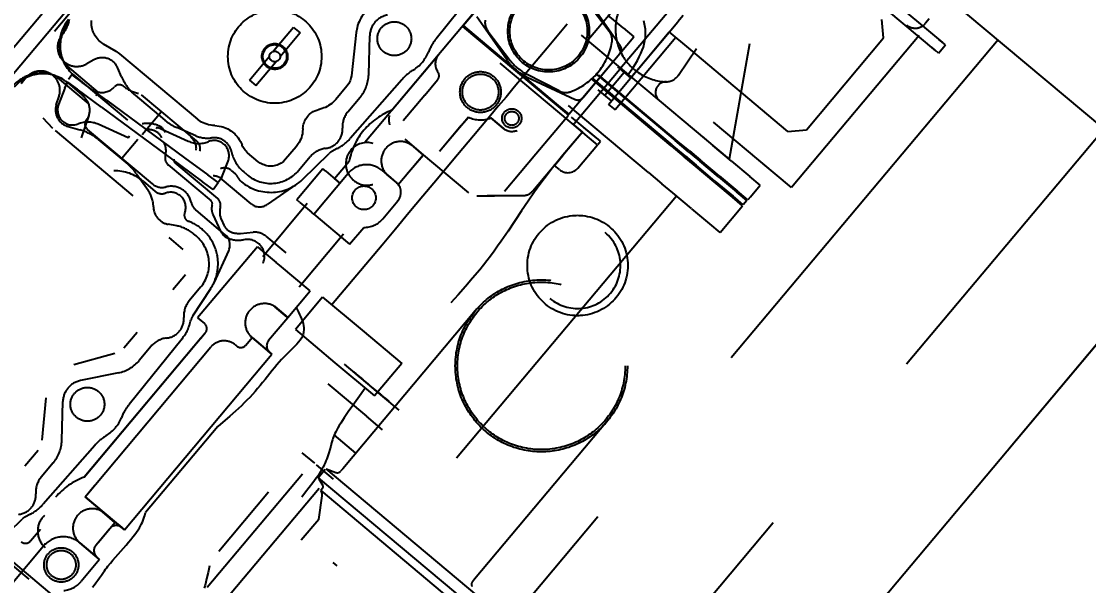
# Model space of a CAD drawing. Header units: millimetres. Extents: x 834140250 to 834644390, y 817877047 to 817987022.
# Drawn here: x 834368920 to 834369563, y 817964810 to 817965150 of the extents above; entities that cross this region are included whole.
import ezdxf

# ---------------------------------------------------------------- set-up
doc = ezdxf.new("R2010")
doc.units = ezdxf.units.MM
doc.header["$LTSCALE"] = 1000
doc.header["$MEASUREMENT"] = 0
doc.linetypes.add('3B52X-MAGP-P-L000_XB$0$HIDDEN', pattern=[0.375, 0.25, -0.125])
doc.layers.get('Defpoints').update_dxf_attribs({"color": 150})
for name, color, linetype in [('3B52X-MAGP-P-L000_XB$0$VPA500_Equipment', 9, 'Continuous'), ('3B52X-MAGP-P-L000_XB$0$VPA500_Plinth', 7, 'Continuous'), ('MGD031_1', 7, 'Continuous')]:
    doc.layers.add(name, color=color, linetype=linetype)
doc.styles.add('1_2.5mm', font='arial.ttf', dxfattribs={"width": 0.8, "height": 0.0025})
doc.styles.add('Style-Arial', font='arial.ttf', dxfattribs={"width": 0.8})
doc.dimstyles.get("Standard").update_dxf_attribs({"dimtxt": 0.18, "dimasz": 0.18, "dimexe": 0.18, "dimexo": 0.0625, "dimgap": 0.09, "dimtad": 0, "dimtih": 1, "dimtoh": 1, "dimdec": 4, "dimzin": 1, "dimdsep": 46, "dimtxsty": '1_2.5mm', "dimcen": 0, "dimadec": 0, "dimazin": 0, "dimtfac": 1, "dimtdec": 4, "dimtofl": 0, "dimtmove": 0, "dimatfit": 3, "dimfxl": 0, "dimtolj": 1, "dimtzin": 1, "dimarcsym": 0})

# ---------------------------------------------------------------- blocks, each defined once
blk = doc.blocks.new('_ArchTick')
at = {"color": 0, "linetype": 'ByBlock', "const_width": 0.15}
blk.add_lwpolyline([(-0.5, -0.5), (0.5, 0.5)], dxfattribs=at)
blk = doc.blocks.new('*D19')
at = {"layer": 'Defpoints', "color": 0}
for p in [(834373655.84, 817975554.48), (834373794.63, 817975438.01), (834360028.49, 817959020.83)]:
    blk.add_point(p, dxfattribs=at)
at = {"layer": 'MGD031_1', "color": 0, "lineweight": -2}
for p, q in [((834373584.89, 817975614.01), (834373446.09, 817975730.48)), ((834359884.11, 817959141.98), (834373655.84, 817975554.48)), ((834359818.74, 817959196.83), (834359674.37, 817959317.97))]:
    blk.add_line(p, q, dxfattribs=at)
at = {"layer": 'MGD031_1', "color": 0, "lineweight": -2, "xscale": 547.6004642393601, "yscale": 547.6004642393601, "zscale": 547.6004642393601}
for p, rotation in [((834373655.84, 817975554.48), 49.99999993868348), ((834359884.11, 817959141.98), 229.9999999386835)]:
    blk.add_blockref('_ArchTick', p, dxfattribs=dict(at, rotation=rotation))
at = {"layer": 'MGD031_1', "color": 0, "insert": (834366364.67, 817967688.32), "char_height": 500, "attachment_point": 5, "rotation": 50, "style": 'Style-Arial'}
blk.add_mtext('21425', dxfattribs=at)
blk = doc.blocks.new('*D21')
at = {"layer": 'Defpoints', "color": 0}
for p in [(834369303.49, 817968045.3), (834369447.87, 817967924.15), (834365070.64, 817962707.58)]:
    blk.add_point(p, dxfattribs=at)
at = {"layer": 'MGD031_1', "color": 0, "lineweight": -2}
for p, q in [((834369238.12, 817968100.15), (834369093.75, 817968221.29)), ((834364926.27, 817962828.73), (834369303.49, 817968045.3)), ((834364860.9, 817962883.58), (834364716.52, 817963004.72))]:
    blk.add_line(p, q, dxfattribs=at)
at = {"layer": 'MGD031_1', "color": 0, "lineweight": -2, "xscale": 547.6004642393601, "yscale": 547.6004642393601, "zscale": 547.6004642393601}
for p, rotation in [((834369303.49, 817968045.3), 49.99999993868348), ((834364926.27, 817962828.73), 229.9999999386835)]:
    blk.add_blockref('_ArchTick', p, dxfattribs=dict(at, rotation=rotation))
at = {"layer": 'MGD031_1', "color": 0, "insert": (834366709.57, 817965777.1), "char_height": 500, "attachment_point": 5, "rotation": 50, "style": 'Style-Arial'}
blk.add_mtext('6810', dxfattribs=at)
blk = doc.blocks.new('GFA_GF')
at = {"layer": '3B52X-MAGP-P-L000_XB$0$VPA500_Equipment', "color": 253, "linetype": '3B52X-MAGP-P-L000_XB$0$HIDDEN'}
for p, q in [((-6098.51, 25543.65), (-6711.35, 26057.88)), ((-5815.69, 25880.71), (-7422.65, 23965.61)), ((-6570.04, 25793.94), (-7096.37, 25166.69)), ((-7093.53, 25189.73), (-6592.25, 25787.13)), ((-6608.75, 25751.61), (-7068.25, 25203.99)), ((-6356.73, 25659.74), (-6410.03, 25596.22)), ((-6195.69, 25595.69), (-6268.75, 25656.99)), ((-6484.53, 25605.85), (-6445.35, 25652.54)), ((-6199.85, 25590.74), (-6272.91, 25652.04)), ((-6451.46, 25645.42), (-6543.83, 25535.34)), ((-6468.99, 25637.51), (-6500.81, 25597.96)), ((-6336.88, 25643.08), (-6390.18, 25579.56)), ((-6396.53, 25602.37), (-6410.02, 25620.07)), ((-6408.14, 25619.95), (-6389.87, 25593.87)), ((-6388.1, 25604.5), (-6397.33, 25612.24)), ((-6351.99, 25612.07), (-6355.32, 25608.1)), ((-6586.67, 25604.81), (-6598.74, 25590.42)), ((-6586.67, 25604.81), (-6582.7, 25601.48)), ((-6485.02, 25605.42), (-6421.18, 25551.86)), ((-6484.53, 25605.85), (-6478.1, 25600.45)), ((-6458.06, 25585), (-6476.33, 25611.08)), ((-6380.37, 25578.24), (-6355.32, 25608.1)), ((-6231.32, 25598.49), (-6232.29, 25609.59)), ((-6203.78, 25609.87), (-6205.97, 25607.26)), ((-6582.7, 25601.48), (-6594.77, 25587.09)), ((-6548.98, 25601.69), (-6551.87, 25575.63)), ((-6541.44, 25576.32), (-6540.81, 25599.67)), ((-6478.1, 25600.45), (-6427.28, 25557.81)), ((-6469.67, 25602.58), (-6456.18, 25584.89)), ((-6420.85, 25552.42), (-6381.67, 25599.1)), ((-6413.39, 25600.12), (-6366.39, 25560.68)), ((-6397.03, 25558.39), (-6360.38, 25602.06)), ((-6356.41, 25598.73), (-6393.06, 25555.06)), ((-6388.1, 25604.5), (-6381.67, 25599.1)), ((-6348.63, 25592.2), (-6360.38, 25602.06)), ((-6209.89, 25599.89), (-6286.79, 25508.23)), ((-6277.83, 25543.07), (-6231.32, 25598.49)), ((-6162.35, 25597.21), (-7486.48, 24019.17)), ((-6701.33, 25594.93), (-6693.67, 25590.39)), ((-6354.74, 25576.08), (-6344.03, 25592.02)), ((-6288.92, 25542.1), (-6348.63, 25592.2)), ((-6312.04, 25594.91), (-6324.31, 25525.37)), ((-6198.16, 25589.32), (-6202.12, 25592.64)), ((-6198.18, 25589.33), (-6194.02, 25594.29)), ((-6194, 25594.27), (-6197.97, 25597.6)), ((-6691.43, 25588.8), (-6644.61, 25549.52)), ((-6613.32, 25573.05), (-6601.24, 25587.44)), ((-6527.42, 25554.9), (-6499.34, 25588.35)), ((-6412.44, 25562.44), (-6390.08, 25589.08)), ((-6704.32, 25565.79), (-6724.31, 25582.57)), ((-6707.04, 25585.25), (-6711.62, 25582.72)), ((-6690.29, 25575.04), (-6692.48, 25580.22)), ((-6609.35, 25569.72), (-6597.27, 25584.11)), ((-6412.71, 25541.64), (-6462.26, 25583.21)), ((-6417.63, 25546.85), (-6390.18, 25579.56)), ((-6383.54, 25574.47), (-6391.47, 25581.13)), ((-6747.88, 25574.34), (-6750.84, 25570.82)), ((-6710.11, 25558.88), (-6730.11, 25575.66)), ((-6720.18, 25576.31), (-6722.28, 25573.47)), ((-6720.18, 25576.31), (-6713.93, 25571.69)), ((-6719.12, 25576.05), (-6686.67, 25548.82)), ((-6613.32, 25573.05), (-6609.35, 25569.72)), ((-6521.54, 25573.26), (-6552.63, 25537.84)), ((-6507.62, 25563.98), (-6499.94, 25573.13)), ((-6426.65, 25566.48), (-6446.41, 25576.69)), ((-6445.98, 25574.86), (-6417.12, 25561.4)), ((-6359.32, 25533.53), (-6407.47, 25573.94)), ((-6407.06, 25574.43), (-6358.91, 25534.03)), ((-6404.9, 25577), (-6356.75, 25536.6)), ((-6355.17, 25536.11), (-6402.81, 25576.08)), ((-6399.16, 25563.91), (-6387.51, 25577.8)), ((-6397.03, 25558.39), (-6383.7, 25574.27)), ((-6380.37, 25578.24), (-6383.7, 25574.27)), ((-6724.37, 25568.14), (-6728.21, 25558.39)), ((-6724.37, 25568.13), (-6723.33, 25570.76)), ((-6723.34, 25570.76), (-6722.9, 25571.88)), ((-6722.92, 25571.52), (-6712.75, 25562.99)), ((-6722.9, 25571.88), (-6717, 25567.53)), ((-6702.43, 25556.76), (-6717.01, 25567.53)), ((-6699.35, 25560.93), (-6713.93, 25571.69)), ((-6554.52, 25569.45), (-6561.3, 25561.36)), ((-6395.19, 25560.58), (-6403.13, 25567.24)), ((-6729.58, 25558.18), (-6727.93, 25563.35)), ((-6705.79, 25563.79), (-6704.2, 25565.69)), ((-6699.35, 25560.93), (-6652.43, 25526.26)), ((-6682.04, 25563.88), (-6664.25, 25548.95)), ((-6645.09, 25536.39), (-6678.26, 25564.23)), ((-6553.98, 25553.95), (-6546.57, 25562.78)), ((-6507.62, 25563.98), (-6520.65, 25548.45)), ((-6366.4, 25560.69), (-6324.31, 25525.37)), ((-6702.43, 25556.76), (-6655.51, 25522.09)), ((-6677.85, 25540.33), (-6666.52, 25553.83)), ((-6427.28, 25557.81), (-6420.85, 25552.42)), ((-6372.91, 25517.34), (-6421.06, 25557.74)), ((-6397.03, 25558.39), (-6393.06, 25555.06)), ((-6737.63, 25550.4), (-6731.95, 25544.13)), ((-6709.97, 25551.61), (-6714.68, 25538.27)), ((-6481.41, 25550.71), (-6498.73, 25530.06)), ((-6485.7, 25545.59), (-6481.41, 25550.71)), ((-6467.83, 25550.27), (-6460.29, 25543.95)), ((-6460.29, 25543.95), (-6467.83, 25550.27)), ((-6440.77, 25528.51), (-6421.18, 25551.86)), ((-6401.84, 25536.17), (-6419.25, 25550.78)), ((-6401.84, 25536.17), (-6419.24, 25550.77)), ((-6333.88, 25547.74), (-6300.42, 25519.67)), ((-6730.35, 25542.58), (-6683.44, 25503.22)), ((-6722.46, 25545.04), (-6715.49, 25543.11)), ((-6710.93, 25543.34), (-6671.77, 25510.47)), ((-6686.22, 25538.34), (-6704.29, 25546.41)), ((-6668.64, 25544.68), (-6669.41, 25543.64)), ((-6668.64, 25544.68), (-6650.14, 25536.27)), ((-6645.63, 25539.55), (-6656.97, 25544.46)), ((-6485.7, 25545.59), (-6498.73, 25530.06)), ((-6442.65, 25506.24), (-6412.85, 25541.76)), ((-6424.44, 25527.94), (-6412.85, 25541.76)), ((-6412.71, 25541.64), (-6424.44, 25527.66)), ((-6412.71, 25541.64), (-6424.44, 25527.66)), ((-6418.74, 25546.7), (-6412.71, 25541.64)), ((-6409.69, 25539.11), (-6412.71, 25541.64)), ((-6409.69, 25539.11), (-6412.71, 25541.64)), ((-6403.9, 25537.9), (-6411.84, 25544.56)), ((-6288.92, 25542.1), (-6277.83, 25543.07)), ((-6704.32, 25537.25), (-6686.53, 25522.32)), ((-6680.44, 25537.24), (-6690.04, 25525.8)), ((-6686.22, 25538.34), (-6685.45, 25539.38)), ((-6519.74, 25537.41), (-6509.77, 25529.04)), ((-6519.67, 25537.36), (-6508.56, 25528.03)), ((-6403.66, 25534.04), (-6409.69, 25539.11)), ((-6403.5, 25534.18), (-6401.84, 25536.17)), ((-6403.5, 25534.18), (-6401.84, 25536.17)), ((-6348.75, 25529.88), (-6356.75, 25536.6)), ((-6348.26, 25530.32), (-6355.17, 25536.11)), ((-6340.8, 25539.21), (-6334.16, 25533.63)), ((-6607.91, 25523.87), (-6614.35, 25529.28)), ((-6585.17, 25532.91), (-6591.56, 25525.3)), ((-6581.36, 25513.16), (-6565.29, 25528.81)), ((-6560.33, 25531.76), (-6563.67, 25529.99)), ((-6523.61, 25510.09), (-6508.56, 25528.03)), ((-6518.6, 25516.06), (-6508.69, 25527.87)), ((-6514.73, 25532.93), (-6508.69, 25527.87)), ((-6509.77, 25529.04), (-6481.3, 25505.15)), ((-6459.56, 25506.12), (-6440.77, 25528.51)), ((-6427.79, 25523.95), (-6424.44, 25527.94)), ((-6415.38, 25520.07), (-6403.66, 25534.04)), ((-6359.32, 25533.53), (-6351.32, 25526.82)), ((-6350.9, 25527.31), (-6358.91, 25534.03)), ((-6348.75, 25529.88), (-6342.08, 25524.29)), ((-6348.26, 25530.32), (-6341.62, 25524.74)), ((-6322.86, 25524.16), (-6334.16, 25533.63)), ((-6662.24, 25521.97), (-6636.33, 25500.22)), ((-6658.16, 25523.27), (-6632.48, 25501.73)), ((-6655.51, 25522.09), (-6641.46, 25511.71)), ((-6652.43, 25526.26), (-6638.38, 25515.88)), ((-6629.97, 25514.5), (-6626.13, 25524.25)), ((-6583.62, 25518.64), (-6576.61, 25526.99)), ((-6561.97, 25513.72), (-6553.22, 25524.15)), ((-6442.65, 25506.24), (-6427.79, 25523.95)), ((-6429.5, 25521.63), (-6424.44, 25527.66)), ((-6426.48, 25519.1), (-6429.5, 25521.63)), ((-6344.65, 25521.22), (-6351.32, 25526.82)), ((-6350.9, 25527.31), (-6344.24, 25521.71)), ((-6333.41, 25511.79), (-6344.69, 25521.26)), ((-6332.89, 25512.2), (-6344.24, 25521.71)), ((-6330.73, 25514.77), (-6342.08, 25524.29)), ((-6330.33, 25515.26), (-6341.62, 25524.74)), ((-6322.86, 25524.16), (-6311.88, 25514.94)), ((-6286.79, 25508.23), (-6305.25, 25523.72)), ((-6681.31, 25516.62), (-6674.35, 25506.69)), ((-6632.12, 25511.26), (-6638.38, 25515.88)), ((-6624.27, 25518.65), (-6621.84, 25516.62)), ((-6614.57, 25515.93), (-6616.7, 25517.71)), ((-6568.96, 25519.58), (-6584.68, 25500.84)), ((-6574.44, 25492.25), (-6553.72, 25516.94)), ((-6567.19, 25518.1), (-6568.96, 25519.58)), ((-6567.19, 25518.1), (-6560.2, 25512.23)), ((-6533.57, 25518.7), (-6524.83, 25511.38)), ((-6533.57, 25518.7), (-6524.83, 25511.38)), ((-6530.87, 25516.44), (-6524.83, 25511.38)), ((-6529.76, 25515.51), (-6524.83, 25511.38)), ((-6372.91, 25517.34), (-6364.91, 25510.62)), ((-6330.33, 25515.26), (-6319.34, 25506.05)), ((-6305.66, 25509.72), (-6311.88, 25514.94)), ((-6677.32, 25512.15), (-6670, 25506.01)), ((-6635.2, 25507.09), (-6641.46, 25511.71)), ((-6635.2, 25507.09), (-6632.12, 25511.26)), ((-6630.23, 25513.82), (-6632.12, 25511.26)), ((-6629.97, 25514.5), (-6630.24, 25513.82)), ((-6612.16, 25498.48), (-6629.74, 25513.23)), ((-6584.93, 25510.23), (-6602.63, 25498.03)), ((-6558.71, 25510.99), (-6561.97, 25513.72)), ((-6558.71, 25510.99), (-6560.2, 25512.23)), ((-6358.24, 25505.02), (-6364.91, 25510.62)), ((-6322.39, 25502.54), (-6333.31, 25511.7)), ((-6332.89, 25512.2), (-6321.98, 25503.03)), ((-6330.73, 25514.77), (-6319.82, 25505.61)), ((-6311.53, 25502.74), (-6305.66, 25509.72)), ((-6356.05, 25503.18), (-6488.56, 25345.26)), ((-6476.23, 25503.31), (-6465.59, 25503.31)), ((-6470.16, 25503.43), (-6448.69, 25503.43)), ((-6465.59, 25503.43), (-6448.69, 25503.43)), ((-6347, 25495.59), (-6358.28, 25505.06)), ((-6316.21, 25497.35), (-6322.39, 25502.54)), ((-6315.79, 25497.85), (-6321.98, 25503.03)), ((-6313.63, 25500.42), (-6319.82, 25505.61)), ((-6313.13, 25500.84), (-6319.34, 25506.05)), ((-6311.53, 25502.74), (-6313.13, 25500.84)), ((-6605.28, 25466.78), (-6578.43, 25498.78)), ((-6582.91, 25499.36), (-6584.68, 25500.84)), ((-6582.91, 25499.36), (-6575.93, 25493.5)), ((-6532.99, 25489.4), (-6523.86, 25500.28)), ((-6532.99, 25489.4), (-6523.86, 25500.28)), ((-6329.8, 25481.16), (-6316.21, 25497.35)), ((-6313.72, 25500.49), (-6315.88, 25497.92)), ((-6627.82, 25479.82), (-6645.4, 25494.57)), ((-6635.31, 25492), (-6630.66, 25482.04)), ((-6574.44, 25492.25), (-6575.93, 25493.5)), ((-6574.44, 25492.25), (-6552.92, 25474.19)), ((-6335.98, 25486.35), (-6346.9, 25495.51)), ((-6657.06, 25485.23), (-6662.3, 25486.21)), ((-6630.15, 25488.76), (-6628.69, 25485.63)), ((-6552.92, 25474.19), (-6544.44, 25484.3)), ((-6552.92, 25474.19), (-6544.44, 25484.3)), ((-6329.8, 25481.16), (-6335.98, 25486.35)), ((-6653.13, 25471.02), (-6661.65, 25478.17)), ((-6645.38, 25479.13), (-6646.97, 25480.46)), ((-6618.71, 25480.7), (-6610.97, 25481.38)), ((-6603.45, 25478.99), (-6591.44, 25468.92)), ((-6583.36, 25448.4), (-6556.51, 25480.39)), ((-6558.95, 25479.26), (-6552.92, 25474.19)), ((-6608.47, 25472.65), (-6644.45, 25429.78)), ((-6608.47, 25472.65), (-6644.45, 25429.78)), ((-6625.72, 25470.51), (-6634.66, 25450.96)), ((-6608.47, 25472.65), (-6606.7, 25471.17)), ((-6606.7, 25471.17), (-6599.56, 25465.17)), ((-6533.39, 25473.64), (-6563.75, 25437.42)), ((-6599.56, 25465.17), (-6597.2, 25463.19)), ((-6595.13, 25461.46), (-6597.2, 25463.19)), ((-6576.71, 25446), (-6595.13, 25461.46)), ((-6659.39, 25446.9), (-6651.85, 25455.88)), ((-6642.67, 25448.17), (-6649.54, 25439.99)), ((-6636.67, 25447.32), (-6647.48, 25430.84)), ((-6590.17, 25429.96), (-6576.71, 25446)), ((-6569.21, 25442.28), (-6585.6, 25422.75)), ((-6569.21, 25442.28), (-6545.39, 25422.29)), ((-6598.02, 25436.55), (-6590.17, 25429.96)), ((-6590.49, 25430.23), (-6597.95, 25436.49)), ((-6596.2, 25435.03), (-6597.95, 25436.49)), ((-6590.17, 25429.96), (-6596.2, 25435.03)), ((-6477.13, 25434.14), (-6557.08, 25338.86)), ((-6644.45, 25429.78), (-6642.68, 25428.29)), ((-6644.45, 25429.78), (-6640.32, 25426.31)), ((-6644.45, 25429.78), (-6640.32, 25426.31)), ((-6601.69, 25416.23), (-6590.17, 25429.96)), ((-6712.77, 25333.84), (-6639.83, 25420.76)), ((-6688.89, 25411.73), (-6680.96, 25421.19)), ((-6642.63, 25417.43), (-6639.83, 25420.76)), ((-6585.6, 25422.75), (-6561.78, 25402.76)), ((-6545.39, 25422.29), (-6521.57, 25402.31)), ((-6642.63, 25417.43), (-6712.77, 25333.84)), ((-6712.26, 25321.87), (-6636.44, 25412.23)), ((-6653.88, 25417.18), (-6685.69, 25377.63)), ((-6672.44, 25412.69), (-6679.72, 25404.03)), ((-6621.84, 25413.51), (-6621.04, 25412.84)), ((-6621.84, 25413.51), (-6621.04, 25412.84)), ((-6615.49, 25413.33), (-6611.7, 25417.85)), ((-6599.79, 25407.86), (-6611.7, 25417.85)), ((-6611.7, 25417.85), (-6599.79, 25407.86)), ((-6611.7, 25417.85), (-6601.06, 25408.93)), ((-6605.03, 25412.26), (-6602.01, 25409.72)), ((-6694.28, 25408.26), (-6718.99, 25401.38)), ((-6688.6, 25302.02), (-6599.79, 25407.86)), ((-6599.79, 25407.86), (-6602.01, 25409.72)), ((-6599.79, 25407.86), (-6601.06, 25408.93)), ((-6561.78, 25402.76), (-6537.96, 25382.77)), ((-6532.86, 25382.43), (-6556.04, 25401.88)), ((-6521.57, 25402.31), (-6537.96, 25382.77)), ((-6692.15, 25396.62), (-6715.05, 25391.95)), ((-6566.04, 25389.97), (-6542.85, 25370.52)), ((-6738.11, 25356.02), (-6735.63, 25381.55)), ((-6523.07, 25374.22), (-6532.86, 25382.43)), ((-6532.34, 25381.99), (-6529.35, 25379.49)), ((-6726.28, 25355.95), (-6725.66, 25379.31)), ((-6533.07, 25362.31), (-6542.85, 25370.52)), ((-6397.73, 25367.52), (-6477.68, 25272.24)), ((-6632.36, 25364.3), (-6675.8, 25312.53)), ((-6549.18, 25348.29), (-6562.17, 25359.19)), ((-6748.53, 25340.66), (-6740.59, 25350.12)), ((-6706.42, 25352.92), (-6737.51, 25317.51)), ((-6581.64, 25348.52), (-6574.08, 25342.18)), ((-6731.42, 25342.42), (-6738.69, 25333.75)), ((-6581.34, 25335.55), (-6638.63, 25267.27)), ((-6562.73, 25332.65), (-6572.89, 25341.18)), ((-6567.56, 25338.47), (-6571.33, 25333.98)), ((-6476.12, 25262.49), (-6566.96, 25338.71)), ((-6566.96, 25338.71), (-6561.13, 25336.59)), ((-6557.08, 25338.86), (-6558.37, 25337.32)), ((-6712.26, 25321.87), (-6706.58, 25328.64)), ((-6571.8, 25333.42), (-6480.49, 25256.8)), ((-6571.43, 25332.79), (-6569.12, 25328.79)), ((-6631.62, 25289.22), (-6601.74, 25324.83)), ((-6571.17, 25327.02), (-6628.47, 25258.74)), ((-6571.52, 25308.33), (-6569.42, 25322.41)), ((-6569.29, 25326.89), (-6570.32, 25325.67)), ((-6569.9, 25324.96), (-6570.32, 25325.67)), ((-6570.32, 25325.67), (-6569.9, 25324.96)), ((-6570.32, 25325.67), (-6488.38, 25256.92)), ((-6688.6, 25302.02), (-6712.26, 25321.87)), ((-6712.26, 25321.87), (-6688.6, 25302.02)), ((-6700.51, 25312.01), (-6712.26, 25321.87)), ((-6745.21, 25311.42), (-6748.55, 25309.66)), ((-6694.29, 25306.52), (-6701.79, 25312.82)), ((-6700, 25311.32), (-6701.79, 25312.82)), ((-6700.51, 25312.01), (-6690.18, 25303.35)), ((-6693.84, 25306.42), (-6699.87, 25311.48)), ((-6766.24, 25292.83), (-6750.17, 25308.47)), ((-6705.75, 25292.87), (-6697.48, 25302.71)), ((-6704.25, 25294.65), (-6694.29, 25306.52)), ((-6693.84, 25306.42), (-6690.82, 25303.89)), ((-6688.6, 25302.02), (-6690.82, 25303.89)), ((-6571.52, 25308.33), (-6582.05, 25295.78)), ((-6745.1, 25295.31), (-6739.05, 25302.52)), ((-6745.1, 25295.31), (-6739.05, 25302.52)), ((-6746.03, 25272.28), (-6769.85, 25292.26)), ((-6708, 25242.64), (-6764.54, 25290.08)), ((-6737.32, 25292.21), (-6756.76, 25268.84)), ((-6715.43, 25294.23), (-6705.11, 25285.57)), ((-6703.52, 25284.23), (-6715.38, 25294.18)), ((-6703.52, 25284.23), (-6714.71, 25270.9)), ((-6703.52, 25284.23), (-6714.71, 25270.9)), ((-6705.74, 25286.1), (-6708.76, 25288.63)), ((-6703.52, 25284.23), (-6705.74, 25286.1)), ((-6563.04, 25282.31), (-6560.72, 25280.36)), ((-6477.68, 25272.24), (-6478.97, 25270.7))]:
    blk.add_line(p, q, dxfattribs=at)
blk.add_lwpolyline([(-8191.69, 24480.36), (-6520.45, 26472.07), (-5754.4, 25829.28), (-7425.65, 23837.57)], close=True, dxfattribs=at)
for points in [[(-6385.26, 25576.12), (-6383.66, 25578.43), (-6382.19, 25580.67), (-6380.83, 25582.84), (-6379.61, 25584.95), (-6378.51, 25587), (-6377.54, 25589.02), (-6376.7, 25591), (-6376.01, 25592.96), (-6375.45, 25594.9), (-6375.03, 25596.84), (-6374.88, 25597.81), (-6374.76, 25598.78), (-6374.69, 25599.75), (-6374.65, 25600.73), (-6374.65, 25601.72), (-6374.69, 25602.71), (-6374.76, 25603.72), (-6374.88, 25604.72), (-6375.22, 25606.76), (-6375.7, 25608.83)], [(-6533.62, 25620.01), (-6535.63, 25619.3), (-6536.65, 25618.87), (-6537.68, 25618.36), (-6538.7, 25617.78), (-6539.7, 25617.13), (-6540.66, 25616.44), (-6541.57, 25615.7), (-6542.44, 25614.92), (-6543.26, 25614.09), (-6544.04, 25613.22), (-6544.78, 25612.29), (-6545.47, 25611.3), (-6546.11, 25610.28), (-6546.7, 25609.24), (-6547.22, 25608.2), (-6547.68, 25607.11), (-6548.08, 25605.92), (-6548.42, 25604.6), (-6548.98, 25601.69)], [(-6701.33, 25594.93), (-6702.42, 25595.64), (-6703.03, 25596.11), (-6703.71, 25596.7), (-6704.4, 25597.38), (-6705.07, 25598.11), (-6705.67, 25598.87), (-6706.21, 25599.66), (-6706.68, 25600.48), (-6707.11, 25601.33), (-6707.48, 25602.21), (-6707.8, 25603.11), (-6708.05, 25604.03), (-6708.24, 25604.96), (-6708.37, 25605.92), (-6708.44, 25606.9), (-6708.44, 25607.9), (-6708.37, 25608.9)], [(-6421.79, 25606.77), (-6433.94, 25592.31), (-6442.76, 25581.81), (-6448.38, 25575.12), (-6453.72, 25568.77), (-6458.72, 25562.81), (-6463.39, 25557.25), (-6467.82, 25551.98), (-6469.96, 25549.43), (-6478.32, 25539.46), (-6491.18, 25524.1), (-6500.04, 25513.52), (-6508.8, 25503.07), (-6517.22, 25493), (-6525.37, 25483.24), (-6533.39, 25473.64)], [(-6693.67, 25590.39), (-6691.43, 25588.8)], [(-6551.87, 25575.63), (-6552.1, 25574.27), (-6552.31, 25573.5), (-6552.63, 25572.64), (-6553.02, 25571.77), (-6553.43, 25570.98), (-6553.81, 25570.36), (-6554.52, 25569.45)], [(-6561.3, 25561.36), (-6562.29, 25560.27), (-6562.93, 25559.66), (-6563.73, 25558.99), (-6564.64, 25558.3), (-6565.59, 25557.65), (-6566.54, 25557.09), (-6567.47, 25556.63), (-6568.41, 25556.24), (-6569.36, 25555.91), (-6571.3, 25555.37)], [(-6581.01, 25543.79), (-6580.91, 25545.02), (-6580.8, 25545.72), (-6580.62, 25546.49), (-6580.37, 25547.32), (-6580.06, 25548.15), (-6579.69, 25548.96), (-6579.26, 25549.74), (-6578.76, 25550.48), (-6578.21, 25551.19), (-6577.62, 25551.85), (-6577, 25552.47), (-6576.35, 25553.03), (-6575.65, 25553.55), (-6574.84, 25554.03), (-6573.91, 25554.48), (-6572.58, 25555.01), (-6571.75, 25555.29), (-6571.3, 25555.37)], [(-6634.18, 25545.6), (-6635.24, 25545.64), (-6636.39, 25545.8), (-6637.92, 25546.11), (-6639.01, 25546.42), (-6640.08, 25546.79), (-6641.1, 25547.24), (-6642.05, 25547.75), (-6642.94, 25548.31), (-6644.61, 25549.52)], [(-6634.18, 25545.6), (-6631.49, 25545.29), (-6630.27, 25545.08), (-6629.2, 25544.81), (-6628.23, 25544.47), (-6627.3, 25544.07), (-6626.37, 25543.62), (-6625.45, 25543.12), (-6624.55, 25542.56), (-6623.69, 25541.95), (-6622.88, 25541.29), (-6622.11, 25540.6), (-6621.38, 25539.87), (-6620.69, 25539.1), (-6620.04, 25538.24), (-6619.41, 25537.31), (-6618.61, 25535.95), (-6618.1, 25534.93), (-6617.73, 25534.02)], [(-6581.01, 25543.8), (-6581.22, 25541.72), (-6581.39, 25540.67), (-6581.65, 25539.6), (-6581.98, 25538.54), (-6582.39, 25537.48), (-6582.86, 25536.47), (-6583.36, 25535.52), (-6583.86, 25534.7), (-6584.32, 25534.01), (-6585.17, 25532.91)], [(-6614.35, 25529.28), (-6614.83, 25529.68), (-6615.32, 25530.16), (-6615.84, 25530.77), (-6616.39, 25531.55), (-6617.14, 25532.76), (-6617.57, 25533.56), (-6617.73, 25534.02)], [(-6591.56, 25525.3), (-6592.83, 25524.04), (-6593.51, 25523.46), (-6594.23, 25522.95), (-6595, 25522.51), (-6595.81, 25522.13), (-6596.63, 25521.8), (-6597.48, 25521.54), (-6598.34, 25521.35), (-6599.22, 25521.22), (-6600.11, 25521.16), (-6600.99, 25521.17), (-6601.87, 25521.24), (-6602.74, 25521.38), (-6603.61, 25521.59), (-6604.47, 25521.88), (-6605.29, 25522.22), (-6606.06, 25522.6), (-6606.73, 25523.01), (-6607.91, 25523.87)], [(-6429.49, 25521.7), (-6433.78, 25516.23), (-6437.76, 25510.97), (-6441.6, 25505.65), (-6445.46, 25500.06), (-6449.39, 25494.22), (-6457.5, 25482.02), (-6461.69, 25475.88), (-6463.8, 25472.87), (-6465.92, 25469.91), (-6468.06, 25467.03), (-6470.2, 25464.22), (-6472.35, 25461.48), (-6474.5, 25458.8), (-6478.83, 25453.6), (-6483.18, 25448.58), (-6487.54, 25443.68), (-6491.9, 25438.83)], [(-6585.12, 25435.98), (-6583.72, 25433.23), (-6583.05, 25431.86), (-6582.44, 25430.49), (-6581.88, 25429.14), (-6581.4, 25427.79), (-6581, 25426.45), (-6580.71, 25425.13), (-6580.55, 25423.83), (-6580.51, 25422.54), (-6580.63, 25421.27), (-6580.75, 25420.65), (-6580.91, 25420.03), (-6581.12, 25419.42), (-6581.37, 25418.81), (-6581.99, 25417.6), (-6582.76, 25416.4), (-6583.67, 25415.2), (-6584.69, 25414), (-6585.82, 25412.77), (-6587.03, 25411.52), (-6588.32, 25410.24), (-6589.66, 25408.92), (-6591.04, 25407.55), (-6592.45, 25406.12), (-6593.87, 25404.62), (-6595.29, 25403.06), (-6596.7, 25401.42), (-6598.12, 25399.74), (-6599.54, 25398.01), (-6600.97, 25396.24), (-6602.41, 25394.44), (-6603.87, 25392.62), (-6605.34, 25390.8), (-6606.84, 25388.97), (-6608.36, 25387.16), (-6609.91, 25385.36), (-6611.49, 25383.59), (-6613.11, 25381.85), (-6614.76, 25380.15), (-6616.43, 25378.48), (-6618.14, 25376.83), (-6621.61, 25373.61), (-6625.16, 25370.47), (-6632.36, 25364.3)], [(-6532.54, 25382.16), (-6532.7, 25382.29), (-6532.84, 25382.41), (-6533.06, 25382.59), (-6533.2, 25382.71), (-6533.37, 25382.86), (-6533.58, 25383.03), (-6533.81, 25383.23), (-6534.09, 25383.46), (-6534.4, 25383.72), (-6534.74, 25384), (-6535.11, 25384.32), (-6535.5, 25384.65), (-6535.92, 25385), (-6536.36, 25385.37), (-6536.82, 25385.75), (-6537.78, 25386.55), (-6538.77, 25387.39), (-6539.78, 25388.23), (-6540.79, 25389.08), (-6541.8, 25389.93), (-6542.8, 25390.77), (-6543.77, 25391.59), (-6544.72, 25392.38), (-6545.62, 25393.13), (-6546.47, 25393.85), (-6547.27, 25394.52), (-6547.99, 25395.12), (-6548.64, 25395.67), (-6549.2, 25396.14), (-6549.67, 25396.53), (-6550.03, 25396.84), (-6550.29, 25397.05), (-6550.44, 25397.18), (-6550.39, 25397.14), (-6550.19, 25396.97), (-6549.87, 25396.7), (-6549.43, 25396.33), (-6549.17, 25396.11), (-6548.88, 25395.87), (-6548.57, 25395.61), (-6548.23, 25395.33), (-6547.87, 25395.02), (-6547.48, 25394.7), (-6547.07, 25394.35), (-6546.63, 25393.99), (-6545.71, 25393.21), (-6544.72, 25392.38), (-6543.68, 25391.51), (-6541.52, 25389.7)], [(-6543.52, 25387.44), (-6548.07, 25381.12), (-6550.98, 25377.04), (-6553.7, 25373.16), (-6554.97, 25371.31), (-6556.16, 25369.55), (-6557.26, 25367.87), (-6558.28, 25366.3), (-6559.18, 25364.83), (-6559.98, 25363.47), (-6560.68, 25362.22), (-6561.28, 25361.07), (-6561.81, 25359.99), (-6562.26, 25358.97), (-6562.65, 25358.01), (-6562.99, 25357.08), (-6563.3, 25356.18), (-6563.82, 25354.39), (-6564.32, 25352.53), (-6564.86, 25350.53), (-6565.49, 25348.37), (-6566.25, 25346.06), (-6566.68, 25344.87), (-6567.16, 25343.64), (-6567.69, 25342.39), (-6568.28, 25341.12), (-6568.92, 25339.82), (-6569.62, 25338.5), (-6570.39, 25337.17), (-6571.22, 25335.82), (-6572.11, 25334.46), (-6573.05, 25333.08), (-6575.06, 25330.3), (-6577.19, 25327.48), (-6579.42, 25324.64), (-6581.7, 25321.78)], [(-6707.7, 25267.4), (-6706.71, 25268.7), (-6705.7, 25270.1), (-6704.66, 25271.59), (-6703.58, 25273.16), (-6702.43, 25274.8), (-6701.21, 25276.5), (-6700.57, 25277.38), (-6699.9, 25278.26), (-6699.21, 25279.15), (-6698.5, 25280.05), (-6697.02, 25281.87), (-6695.48, 25283.71), (-6693.9, 25285.55), (-6692.3, 25287.4), (-6690.7, 25289.22), (-6689.12, 25291.02), (-6687.58, 25292.79), (-6686.11, 25294.5), (-6684.71, 25296.16), (-6683.42, 25297.75), (-6682.25, 25299.26), (-6681.21, 25300.69), (-6680.31, 25302.03), (-6679.52, 25303.29), (-6678.84, 25304.49), (-6678.25, 25305.63), (-6677.75, 25306.71), (-6677.32, 25307.75), (-6676.62, 25309.72), (-6676.32, 25310.67), (-6675.8, 25312.53)], [(-6637.41, 25280.32), (-6638.2, 25276.32), (-6639.03, 25272.42), (-6639.48, 25270.53), (-6639.94, 25268.69), (-6640.44, 25266.91)]]:
    blk.add_lwpolyline(points, dxfattribs=at)
for centre, radius in [((-6433.1, 25602.48), 24.54), ((-6433.1, 25602.48), 23.32), ((-6598.01, 25587.27), 28.19), ((-6525.96, 25597.99), 10.21), ((-6598.01, 25587.27), 7.77), ((-6598.01, 25587.27), 7.13), ((-6598.01, 25587.27), 3.24), ((-6474.13, 25565.84), 12.31), ((-6474.13, 25565.84), 10.85), ((-6455.23, 25549.98), 5.83), ((-6455.23, 25549.98), 4.21), ((-6544.25, 25502.1), 7.13), ((-6415.64, 25461.31), 30.24), ((-6437.43, 25400.83), 51.82), ((-6437.43, 25400.83), 51.82), ((-6437.43, 25400.83), 50.48), ((-6710.85, 25377.65), 10.21), ((-6726.62, 25280.89), 10.36), ((-6726.62, 25280.89), 8.75)]:
    blk.add_circle(centre, radius, dxfattribs=at)
for centre, radius, start, end in [((-6361.24, 25603.58), 31.56, 83.12916, 268.36449), ((-6527.55, 25599.32), 13.27, 101.53669, 178.46331), ((-6704.44, 25594.58), 23.22, 140.00001, 211.16093), ((-6704.46, 25593.52), 22.8, 140, 230), ((-6742.01, 25613.66), 20.73, 320.00001, 348.95503), ((-6462.9, 25607.73), 8.5, 170.05565, 217.30605), ((-6212.23, 25612.5), 8.16, 229.99999, 319.99999), ((-6717.24, 25592.88), 11.61, 140.00001, 298.94766), ((-6403.29, 25597.22), 8.5, 350.05565, 37.30605), ((-6476.58, 25578.47), 31.09, 141.18411, 158.43496), ((-6433.1, 25602.48), 38.76, 290, 350.0102), ((-6393.1, 25591.61), 3.94, 320, 35.00004), ((-6702.02, 25576.18), 10.36, 22.97608, 118.94767), ((-6525.96, 25597.99), 22, 301.56503, 338.43497), ((-6492.83, 25582.89), 8.5, 140, 215.52256), ((-6498.17, 25552.74), 31.09, 121.56506, 138.72203), ((-6433.1, 25602.48), 30.47, 214.99999, 245), ((-6433.1, 25602.48), 29.02, 217.30605, 242.69395), ((-6433.1, 25602.48), 29.02, 217.30604, 242.69395), ((-6738.49, 25554.01), 23.22, 68.83909, 140), ((-6737.57, 25554.05), 22.8, 50, 140), ((-6738.99, 25566.88), 11.61, 342.28676, 140.00001), ((-6662.99, 25586.59), 29.64, 202.88862, 230), ((-6563.41, 25576.91), 21.97, 320.00001, 358.46331), ((-6502.96, 25575.66), 3.94, 320, 35.52255), ((-6362.31, 25581.17), 9.12, 267.26196, 326.10927), ((-6702.22, 25575.94), 10.36, 258.35739, 317.53723), ((-6691.67, 25566.29), 3.94, 51.36792, 137.53722), ((-6675.75, 25586.21), 21.56, 231.36792, 258.59211), ((-6422.75, 25574.04), 8.5, 242.69395, 289.94434), ((-6362.26, 25565.6), 6.43, 88.45623, 230.00003), ((-6719.75, 25555.06), 10.36, 318.72138, 52.3605), ((-6415.46, 25564.97), 3.94, 244.99997, 320), ((-6719.71, 25555.03), 10.36, 162.2555, 254.44697), ((-6719.77, 25555.07), 9.07, 158.54342, 291.7866), ((-6543.34, 25545.02), 13.89, 140.00001, 183.64942), ((-6512.53, 25516.2), 41.46, 111.04498, 140), ((-6710.63, 25532.21), 15.55, 65.94079, 111.78655), ((-6708.4, 25546.35), 3.94, 142.49185, 230.00001), ((-6645.2, 25571.66), 29.64, 230, 246.6004), ((-6519.06, 25549.24), 10.25, 166.16534, 197.92931), ((-6474.13, 25565.84), 16.79, 244.29498, 292.02176), ((-6723.37, 25514.54), 29.64, 50.00001, 74.62272), ((-6674.66, 25530.35), 16.58, 66.40909, 101.45891), ((-6674.88, 25530.41), 12.85, 72.01416, 95.29861), ((-6673.47, 25534.74), 8.29, 25.00008, 72.01509), ((-6671.34, 25537.95), 8.29, 24.9991, 66.4118), ((-6568.79, 25543.4), 11.61, 276.3506, 3.64945), ((-6512.53, 25516.2), 41.46, 140, 168.95504), ((-6455.23, 25549.98), 7.88, 230, 254.64988), ((-6455.23, 25549.98), 7.88, 230, 293.64457), ((-6674.88, 25530.41), 11.4, 344.36291, 25.20175), ((-6643.71, 25550.43), 15.55, 245.5496, 291.78654), ((-6654.36, 25531.72), 9.12, 353.99998, 50), ((-6638.49, 25556.11), 18.03, 246.69561, 277.81717), ((-6649.09, 25531.63), 6.22, 346.48415, 50), ((-6634.57, 25527.57), 9.07, 338.54342, 111.78659), ((-6634.57, 25527.57), 10.78, 12.29212, 97.81337), ((-6573.03, 25555.76), 27.16, 297.8684, 318.72205), ((-6542.37, 25522.57), 12.85, 73.1547, 140), ((-6522.29, 25524.4), 11.61, 50, 230), ((-6522.29, 25524.4), 11.61, 50, 230), ((-6602.57, 25534.54), 21.97, 192.29213, 230.00001), ((-6565.97, 25518.06), 13.89, 96.35059, 140.00001), ((-6560.38, 25523.76), 7.05, 117.8218, 134.25138), ((-6542.37, 25522.57), 12.85, 140, 285.87722), ((-6705.59, 25499.61), 29.64, 35.00001, 50.00001), ((-6658.91, 25525.94), 5.18, 164.36091, 230), ((-6656.83, 25524.86), 2.07, 162.32095, 230), ((-6542.76, 25507.75), 14.3, 50, 140), ((-6694.48, 25491.65), 26.74, 49.92699, 91.1113), ((-6635.6, 25506.24), 9.12, 50.00001, 87.23885), ((-6628.27, 25513.89), 6.22, 50, 112.64747), ((-6625.84, 25511.85), 6.22, 21.71095, 50), ((-6600.45, 25532.76), 21.97, 230.00001, 320.00001), ((-6421.42, 25525.13), 7.88, 230, 320), ((-6665.9, 25517.46), 9.12, 230.00001, 285.0532), ((-6660.36, 25496.84), 12.23, 12.76088, 105.05329), ((-6616.4, 25515.61), 3.94, 201.7109, 227.06893), ((-6600.45, 25532.76), 27.36, 227.0691, 314.25141), ((-6529.9, 25505.34), 7.88, 37.07453, 50), ((-6529.9, 25505.34), 7.88, 37.07453, 50), ((-6529.9, 25505.34), 7.88, 320, 50), ((-6529.9, 25505.34), 7.88, 320, 50), ((-6689.13, 25496.35), 18.03, 0.91627, 35.00001), ((-6666, 25510.78), 6.22, 230, 290.00007), ((-6660.76, 25496.36), 9.12, 338.84426, 110.00006), ((-6448.69, 25511.3), 7.88, 269.99999, 320), ((-6660.32, 25496.81), 10.78, 180.91627, 259.41018), ((-6639.53, 25501.56), 9.12, 192.76089, 230.00001), ((-6637.66, 25498.63), 2.07, 342.88923, 50), ((-6627.78, 25495.48), 8.29, 163.59079, 205.0001), ((-6635.82, 25497.76), 5.18, 345.14958, 50), ((-6619.79, 25493.51), 11.4, 165.15029, 205.35682), ((-6607.1, 25504.52), 7.88, 230.00001, 304.56273), ((-6648.58, 25491.65), 3.94, 158.84411, 249.48869), ((-6543.95, 25498.59), 14.3, 268.0204, 320), ((-6543.95, 25498.59), 14.3, 268.0204, 320), ((-6661.09, 25463.63), 21.97, 50.06981, 79.50781), ((-6659.54, 25462.33), 27.36, 326.72879, 69.48872), ((-6621.19, 25489.17), 8.29, 204.9981, 252.01895), ((-6659.51, 25462.3), 21.97, 320.00001, 50.07278), ((-6623.15, 25485.54), 8.29, 204.99909, 246.4091), ((-6632.88, 25473.79), 7.88, 334.96301, 50.00001), ((-6619.83, 25493.14), 16.58, 246.41076, 281.36699), ((-6619.79, 25493.51), 12.85, 252.01796, 275.29862), ((-6614.52, 25466.72), 10.36, 337.59704, 101.36695), ((-6610.11, 25471.05), 10.36, 50, 95.00061), ((-6415.66, 25461.32), 25.91, 320, 50), ((-6415.66, 25461.32), 25.91, 230, 320), ((-6638.9, 25431.06), 13.89, 140.00001, 184.32022), ((-6604.23, 25426.75), 11.61, 57.6612, 230), ((-6604.23, 25426.75), 11.61, 57.6612, 230), ((-6664.33, 25429.14), 11.61, 275.67987, 4.32017), ((-6675.03, 25434.2), 27.16, 321.18409, 347.80706), ((-6641.59, 25426.97), 7.05, 146.7288, 167.80707), ((-6642.85, 25423.29), 3.94, 320, 50), ((-6642.85, 25423.29), 3.94, 320, 50), ((-6661.81, 25403.77), 13.89, 95.67975, 140.00001), ((-6628.5, 25405.57), 10.36, 50, 140), ((-6618.51, 25415.86), 3.94, 230, 320), ((-6597.72, 25412.9), 5.18, 140.00001, 230.00001), ((-6597.72, 25412.9), 5.18, 140.00001, 230.00001), ((-6696.55, 25418.15), 21.97, 281.53675, 320.00001), ((-6712.39, 25378.95), 13.27, 101.53672, 178.46332), ((-6661.46, 25358.14), 31.09, 141.18411, 158.43496), ((-6710.85, 25377.65), 22, 301.56503, 338.43497), ((-6748.25, 25356.54), 21.97, 320.00001, 358.46331), ((-6683.05, 25332.41), 31.09, 121.56506, 138.72203), ((-6560.28, 25338.92), 2.49, 250.00004, 320), ((-6728.05, 25324.82), 13.89, 140.00001, 184.32023), ((-6698.28, 25294.99), 41.46, 110.45861, 140), ((-6570.54, 25333.31), 1.04, 139.99999, 209.99994), ((-6570.56, 25327.96), 1.66, 319.99999, 29.99994), ((-6753.47, 25322.9), 11.61, 275.6798, 4.32021), ((-6573.31, 25322.99), 3.94, 351.5131, 29.99999), ((-6757.91, 25335.43), 27.16, 297.8684, 318.72205), ((-6745.26, 25303.43), 7.05, 117.8218, 134.25138), ((-6727.96, 25301.22), 12.85, 140, 230), ((-6727.96, 25301.22), 12.85, 132.56299, 140), ((-6707.97, 25303.12), 11.61, 50, 230), ((-6707.97, 25303.12), 11.61, 50, 230), ((-6693.51, 25299.38), 5.18, 50, 140), ((-6693.51, 25299.38), 5.18, 50, 140), ((-6725.37, 25282.27), 15.55, 50, 140.25808), ((-6748.12, 25297.84), 3.94, 230, 320), ((-6748.12, 25297.84), 3.94, 230, 320), ((-6728, 25301.26), 11.09, 221.05387, 223.66076), ((-6701.78, 25289.54), 5.18, 140, 230), ((-6701.78, 25289.54), 5.18, 140, 230), ((-6726.62, 25280.89), 15.55, 275.46057, 320), ((-6726.62, 25280.89), 15.55, 275.46057, 320), ((-6477.07, 25269.1), 2.49, 140, 209.99996)]:
    blk.add_arc(centre, radius, start, end, dxfattribs=at)
at = {"layer": '3B52X-MAGP-P-L000_XB$0$VPA500_Plinth', "color": 253}
blk.add_lwpolyline([(-8191.69, 24480.36), (-6520.45, 26472.07), (-5754.4, 25829.28), (-7425.65, 23837.57)], close=True, dxfattribs=at)

msp = doc.modelspace()

# ---------------------------------------------------------------- block references
at = {"layer": 'MGD031_1'}
msp.add_blockref('GFA_GF', (834375670.32, 817939541.23), dxfattribs=at)

# ---------------------------------------------------------------- dimensions: what is measured, and where the dimension line sits
for base, p1, p2, picture, middle in [((834373655.84, 817975554.48), (834360028.49, 817959020.83), (834373794.63, 817975438.01), '*D19', (834366364.67, 817967688.32)), ((834369303.49, 817968045.3), (834365070.64, 817962707.58), (834369447.87, 817967924.15), '*D21', (834366709.57, 817965777.1))]:
    dim = msp.add_linear_dim(base=base, p1=p1, p2=p2, angle=50, dimstyle='Standard', override={"dimscale": 50, "dimtxt": 10, "dimasz": 10.952009, "dimexe": 5.476005, "dimexo": 5.476005, "dimgap": 5.476005, "dimtad": 1, "dimtih": 0, "dimtoh": 0, "dimdec": 0, "dimzin": 11, "dimtxsty": 'Style-Arial', "dimblk": 'ArchTick', "dimadec": 4, "dimazin": 3, "dimtdec": 0, "dimatfit": 1, "dimfrac": 2, "dimtolj": 0, "dimtzin": 11}, dxfattribs=at)
    dim.commit()
    dim.dimension.update_dxf_attribs({"geometry": picture, "text_midpoint": middle})

doc.saveas('drawing.dxf')
